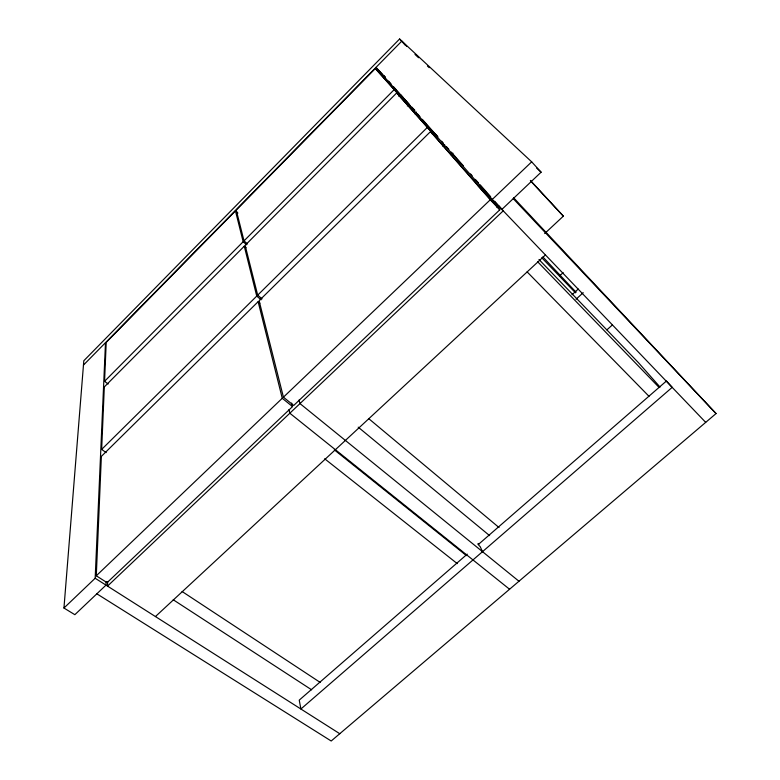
<?xml version="1.0" encoding="UTF-8"?>
<svg xmlns="http://www.w3.org/2000/svg" width="780" height="780" viewBox="0 0 780 780"><rect width="100%" height="100%" fill="white"/><g stroke="black" fill="none" stroke-linecap="round" stroke-linejoin="round"><path stroke-width="1.17" d="M107.65 581.841L107.523 586.111L503.227 210.834L498.79 205.813L497.026 207.49M106.099 581.49L105.992 585.136L74.851 614.689L63.95 608.029L83.811 360.75L399.594 39L531.677 161.85L541.106 172.195L501.871 209.42L494.647 201.23M291.613 403.055L292.539 406.575L107.074 582.66L96.281 575.786L101.361 456.388L258.131 301.694L259.886 303.186M106.187 452.605L101.654 449.416L104.315 386.929L244.267 246.197L246.022 247.728M108.157 383.994L104.559 381.322L106.216 342.41L235.453 210.893L237.89 213.067M63.95 608.029L95.17 578.253L105.495 342.673M83.46 365.098L401.837 41.077L406.78 46.439M375.346 68.542L401.447 97.656L375.346 68.542L236.243 210.083L244.013 240.883L247.484 243.925M104.559 381.322L243.155 241.742L235.453 210.893M244.013 240.883L393.988 89.837M396.688 92.927L435.318 136.266L396.688 92.927L245.134 245.329L257.692 295.152L262.041 298.857M398.98 96.476L400.706 94.76L402.977 97.334M407.335 105.944L409.061 104.218L404.498 99.06M414.833 113.812L416.559 112.096M101.654 449.416L256.737 296.098L244.267 246.197M257.692 295.152L427.108 127.666M430.531 131.576L259.106 300.729L283.433 397.186L293.699 405.473L499.814 209.781L430.531 131.576L490.249 199.807L499.814 209.781M432.354 134.267L434.09 132.561M442.933 146.24L444.668 144.544M451.201 154.908L452.946 153.202M96.281 575.786L282.262 398.287L258.131 301.694M283.433 397.186L490.249 199.807M705.695 422.37L492.297 199.417L531.677 161.85M544.674 233.561L563.355 216.148L530.39 180.424M155.434 616.561L545.444 254.943M559.572 275.906L563.16 272.62M571.984 294.772L578.273 289.029M576.03 299.237L583.235 292.685M606.899 329.862L612.349 324.987M467.23 554.132L299.237 700.128L300.895 709.01L672.184 387.358L666.432 381.01L478.247 544.557M513.64 197.808L716.05 413.566L331.198 741L96.847 593.804M95.17 578.253L339.768 733.717M173.228 599.761L311.62 689.803M182.101 591.513L320.141 682.383M324.685 458.786L457.265 563.628M509.564 589.241L289.828 413.215L288.922 409.685M334.308 449.836L466.469 555.623M282.262 398.287L292.539 406.575M518.963 581.246L299.988 403.591L299.013 400.081M358.205 427.157L489.606 535.626M368.686 418.606L499.044 527.543M256.737 296.098L261.076 299.803M243.155 241.742L246.636 244.784M414.989 54.405L418.548 57.73M427.421 66.017L429.205 67.684M536.659 168.041L541.106 172.195M563.355 216.148L530.498 180.853M527.105 271.869L648.98 396.289M538.98 259.496L638.537 362.768L660.046 387.065M537.557 261.68L659.188 387.543M541.778 257.751L575.484 292.822M478.159 185.903L498.293 206.924M542.861 256.903L576.127 292.266M382.97 74.763L375.97 67.402L492.297 199.417M385.486 77.415L383.809 75.65L385.378 77.493M411.557 106.84L414.892 110.341M513.23 198.637L716.05 413.566M399.594 39L405.366 45.25M434.84 133.409L437.873 136.841M388.596 81.13L391.004 83.86M393.412 86.59L410.29 105.7M412.698 108.43L414.307 110.243M417.514 113.89L419.933 116.62M422.341 119.35L437.599 136.636M441.616 141.18L443.225 143.003M446.443 146.64L448.851 149.37M451.259 152.1L463.31 165.75M470.545 173.94L472.144 175.753M475.361 179.39L478.579 183.037M480.178 184.85L490.63 196.677M482.508 551.675L480.158 546.585A2.252 0.507 49.2 0 1 478.159 544.138A2.252 0.507 49.2 0 1 478.949 543.952"/></g></svg>
